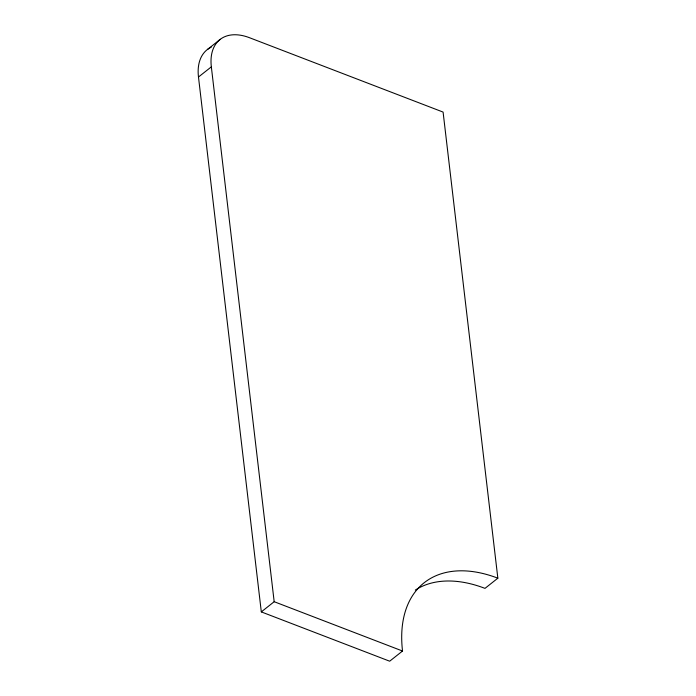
<?xml version="1.0" encoding="UTF-8"?>
<svg xmlns="http://www.w3.org/2000/svg" width="696" height="696" viewBox="0 0 696 696"><rect width="100%" height="100%" fill="white"/><g stroke="black" fill="none" stroke-linecap="round" stroke-linejoin="round"><path stroke-width="1.04" d="M207.417 49.503L220.284 39.315M497.849 578.185A140.366 84.808 51.6 0 0 402.532 651.021L389.673 661.2L261.313 611.897L198.482 77.021L211.34 66.842A56.15 33.921 51.6 0 1 249.472 37.706L443.091 112.082L497.849 578.185L484.99 588.372A140.366 84.808 51.6 0 0 415.312 590.069M261.313 611.897L274.18 601.709L211.34 66.842M274.18 601.709L402.532 651.021M198.482 77.021A56.15 33.921 51.6 0 1 211.236 47.189"/></g></svg>
